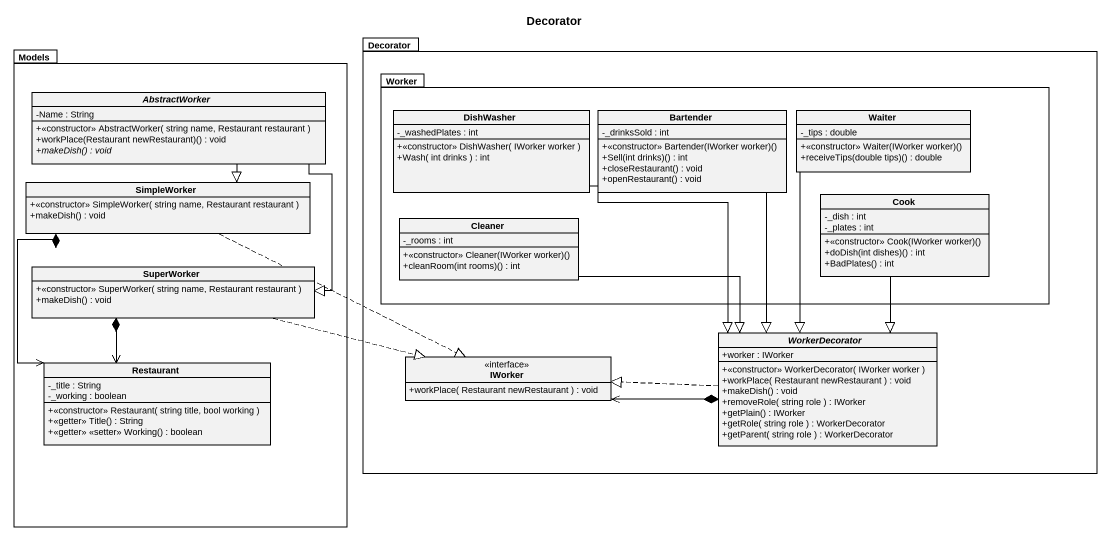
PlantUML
@startuml
title Decorator
hide circle
hide empty members
skinparam classAttributeIconSize 0
package Models {
  abstract class AbstractWorker {
    -Name : String
    +<<constructor>> AbstractWorker( string name, Restaurant restaurant )
    +workPlace(Restaurant newRestaurant)() : void
    {abstract} +makeDish() : void
  }
  class SimpleWorker {
    +<<constructor>> SimpleWorker( string name, Restaurant restaurant )
    +makeDish() : void
  }
  class SuperWorker {
    +<<constructor>> SuperWorker( string name, Restaurant restaurant )
    +makeDish() : void
  }
  class Restaurant {
    -_title : String
    -_working : boolean
    +<<constructor>> Restaurant( string title, bool working )
    +<<getter>> Title() : String
    +<<getter>> <<setter>> Working() : boolean
  }
}
package Decorator {
  package Worker {
    class DishWasher {
      -_washedPlates : int
      +<<constructor>> DishWasher( IWorker worker )
      +Wash( int drinks ) : int
    }
    class Bartender {
      -_drinksSold : int
      +<<constructor>> Bartender(IWorker worker)()
      +Sell(int drinks)() : int
      +closeRestaurant() : void
      +openRestaurant() : void
    }
    class Waiter {
      -_tips : double
      +<<constructor>> Waiter(IWorker worker)()
      +receiveTips(double tips)() : double
    }
    class Cleaner {
      -_rooms : int
      +<<constructor>> Cleaner(IWorker worker)()
      +cleanRoom(int rooms)() : int
    }
    class Cook {
      -_dish : int
      -_plates : int
      +<<constructor>> Cook(IWorker worker)()
      +doDish(int dishes)() : int
      +BadPlates() : int
    }
  }
  abstract class WorkerDecorator {
    +worker : IWorker
    +<<constructor>> WorkerDecorator( IWorker worker )
    +workPlace( Restaurant newRestaurant ) : void
    +makeDish() : void
    +removeRole( string role ) : IWorker
    +getPlain() : IWorker
    +getRole( string role ) : WorkerDecorator
    +getParent( string role ) : WorkerDecorator
  }
  interface IWorker {
    +workPlace( Restaurant newRestaurant ) : void
  }
}
AbstractWorker --|> SimpleWorker
AbstractWorker --|> SuperWorker
DishWasher --|> WorkerDecorator
Bartender --|> WorkerDecorator
Waiter --|> WorkerDecorator
SimpleWorker *--> Restaurant
SimpleWorker .right.|> IWorker
Cleaner -right-|> WorkerDecorator
Cook --|> WorkerDecorator
SuperWorker *--> Restaurant
SuperWorker .right.|> IWorker
WorkerDecorator *-left-> IWorker
WorkerDecorator .left.|> IWorker
@enduml
